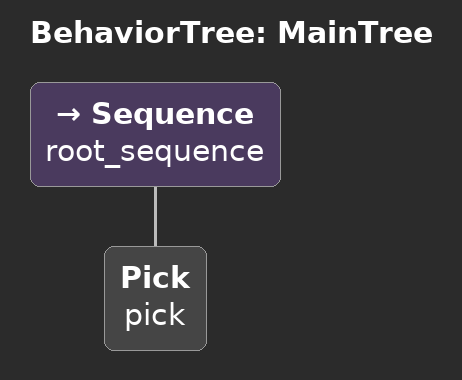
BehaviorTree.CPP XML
<root main_tree_to_execute = "MainTree" >
    <BehaviorTree ID="MainTree">
       <Sequence name="root_sequence">
           <Pick    name="pick"/>
       </Sequence>
    </BehaviorTree>
</root>
